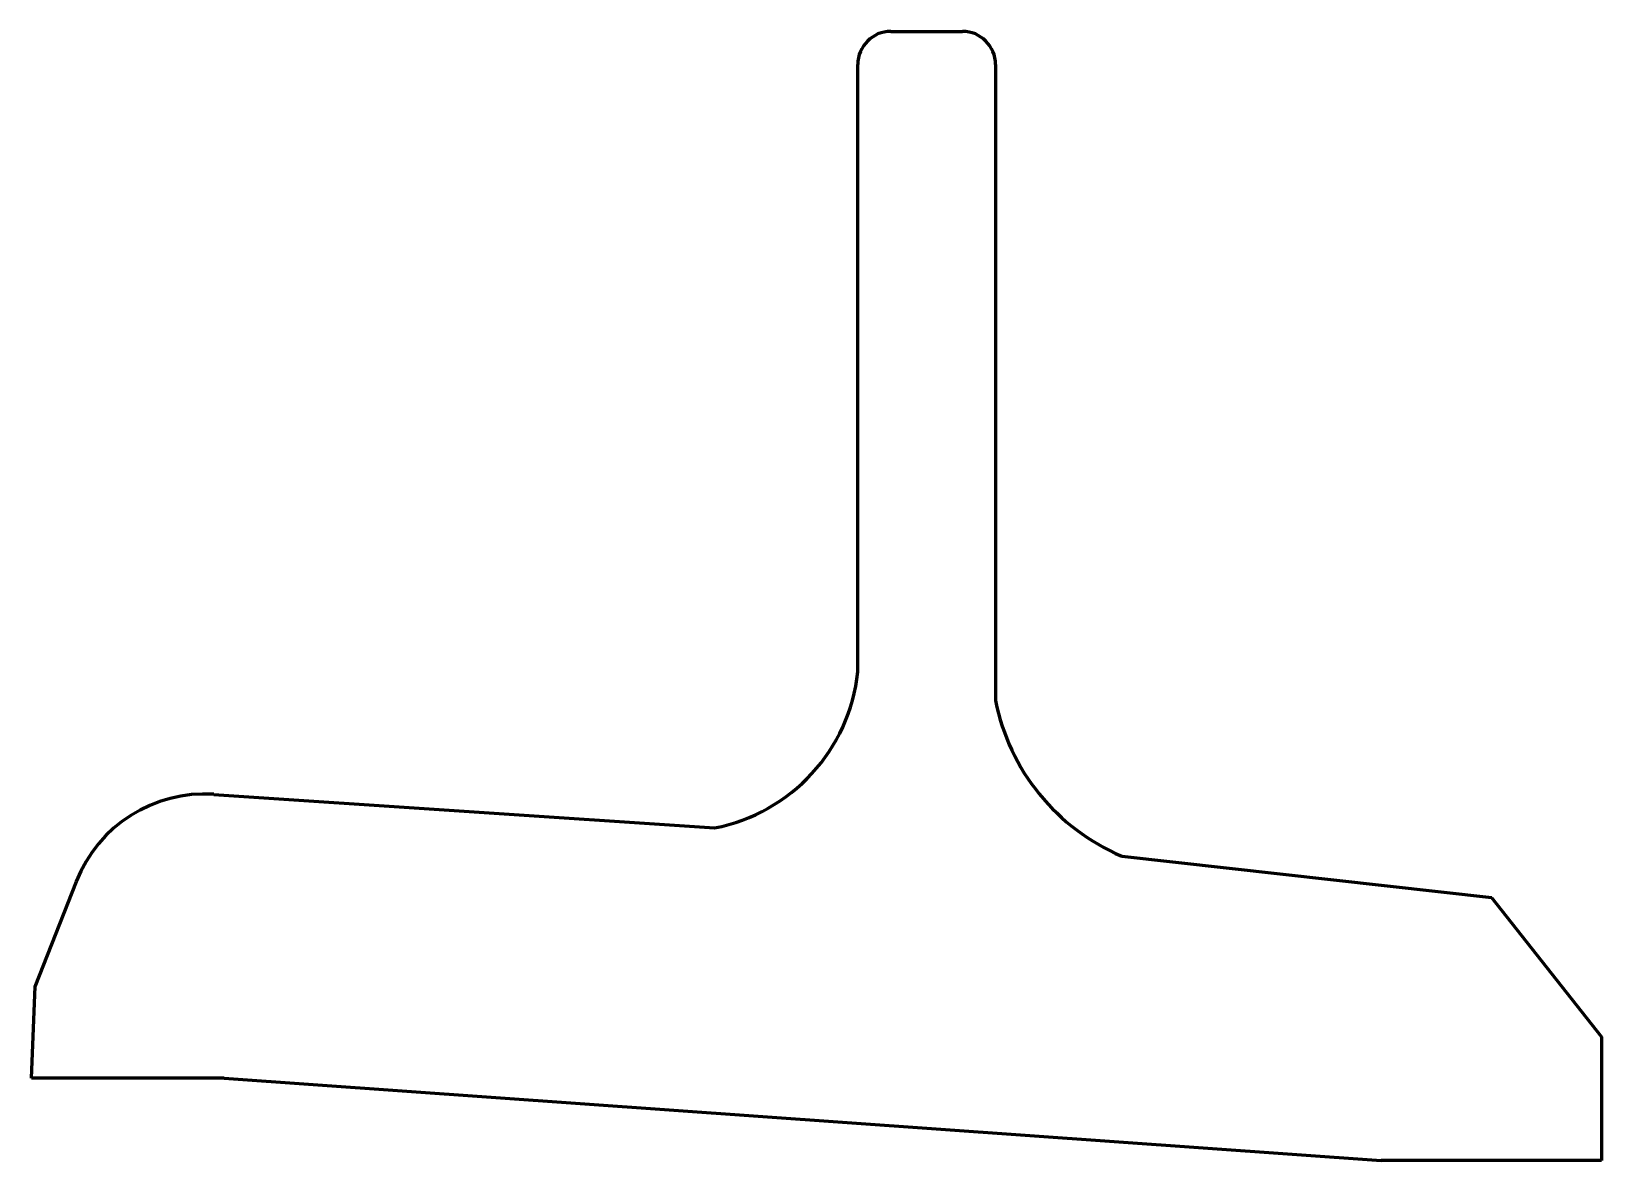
# Model space of a CAD drawing. Header units: millimetres. Extents: x -16 to 12.5, y 356.9 to 377.4.
import ezdxf

# ---------------------------------------------------------------- set-up
doc = ezdxf.new("R2010")
doc.units = ezdxf.units.MM
doc.linetypes.add('K5LT_BASIC', pattern=[0])

msp = doc.modelspace()

# ---------------------------------------------------------------- linework, layer by layer
at = {"color": 150, "linetype": 'K5LT_BASIC', "lineweight": 60, "true_color": 0x0080ff}
for p, q in [((-0.412, 377.408), (0.888, 377.408)), ((-1.012, 365.78), (-1.012, 376.808)), ((1.488, 376.808), (1.488, 365.259)), ((-12.701, 363.557), (-3.611, 362.949)), ((3.778, 362.437), (10.493, 361.685)), ((-15.944, 360.068), (-15.196, 361.976)), ((10.493, 361.685), (12.488, 359.156)), ((-16.012, 358.406), (-15.944, 360.068)), ((12.488, 359.156), (12.488, 356.908)), ((-12.512, 358.406), (-16.012, 358.406)), ((-12.512, 358.406), (8.488, 356.908)), ((12.488, 356.908), (8.488, 356.908))]:
    msp.add_line(p, q, dxfattribs=at)
for centre, radius, start, end in [((-0.412, 376.808), 0.6, 90, 180), ((0.888, 376.808), 0.6, 0, 90), ((-4.221, 366.117), 3.227, 280.8875, 354.0068), ((5.296, 366.008), 3.88, 191.1346, 246.9705), ((-12.869, 361.063), 2.5, 86.1677, 158.5802)]:
    msp.add_arc(centre, radius, start, end, dxfattribs=at)

doc.saveas('drawing.dxf')
